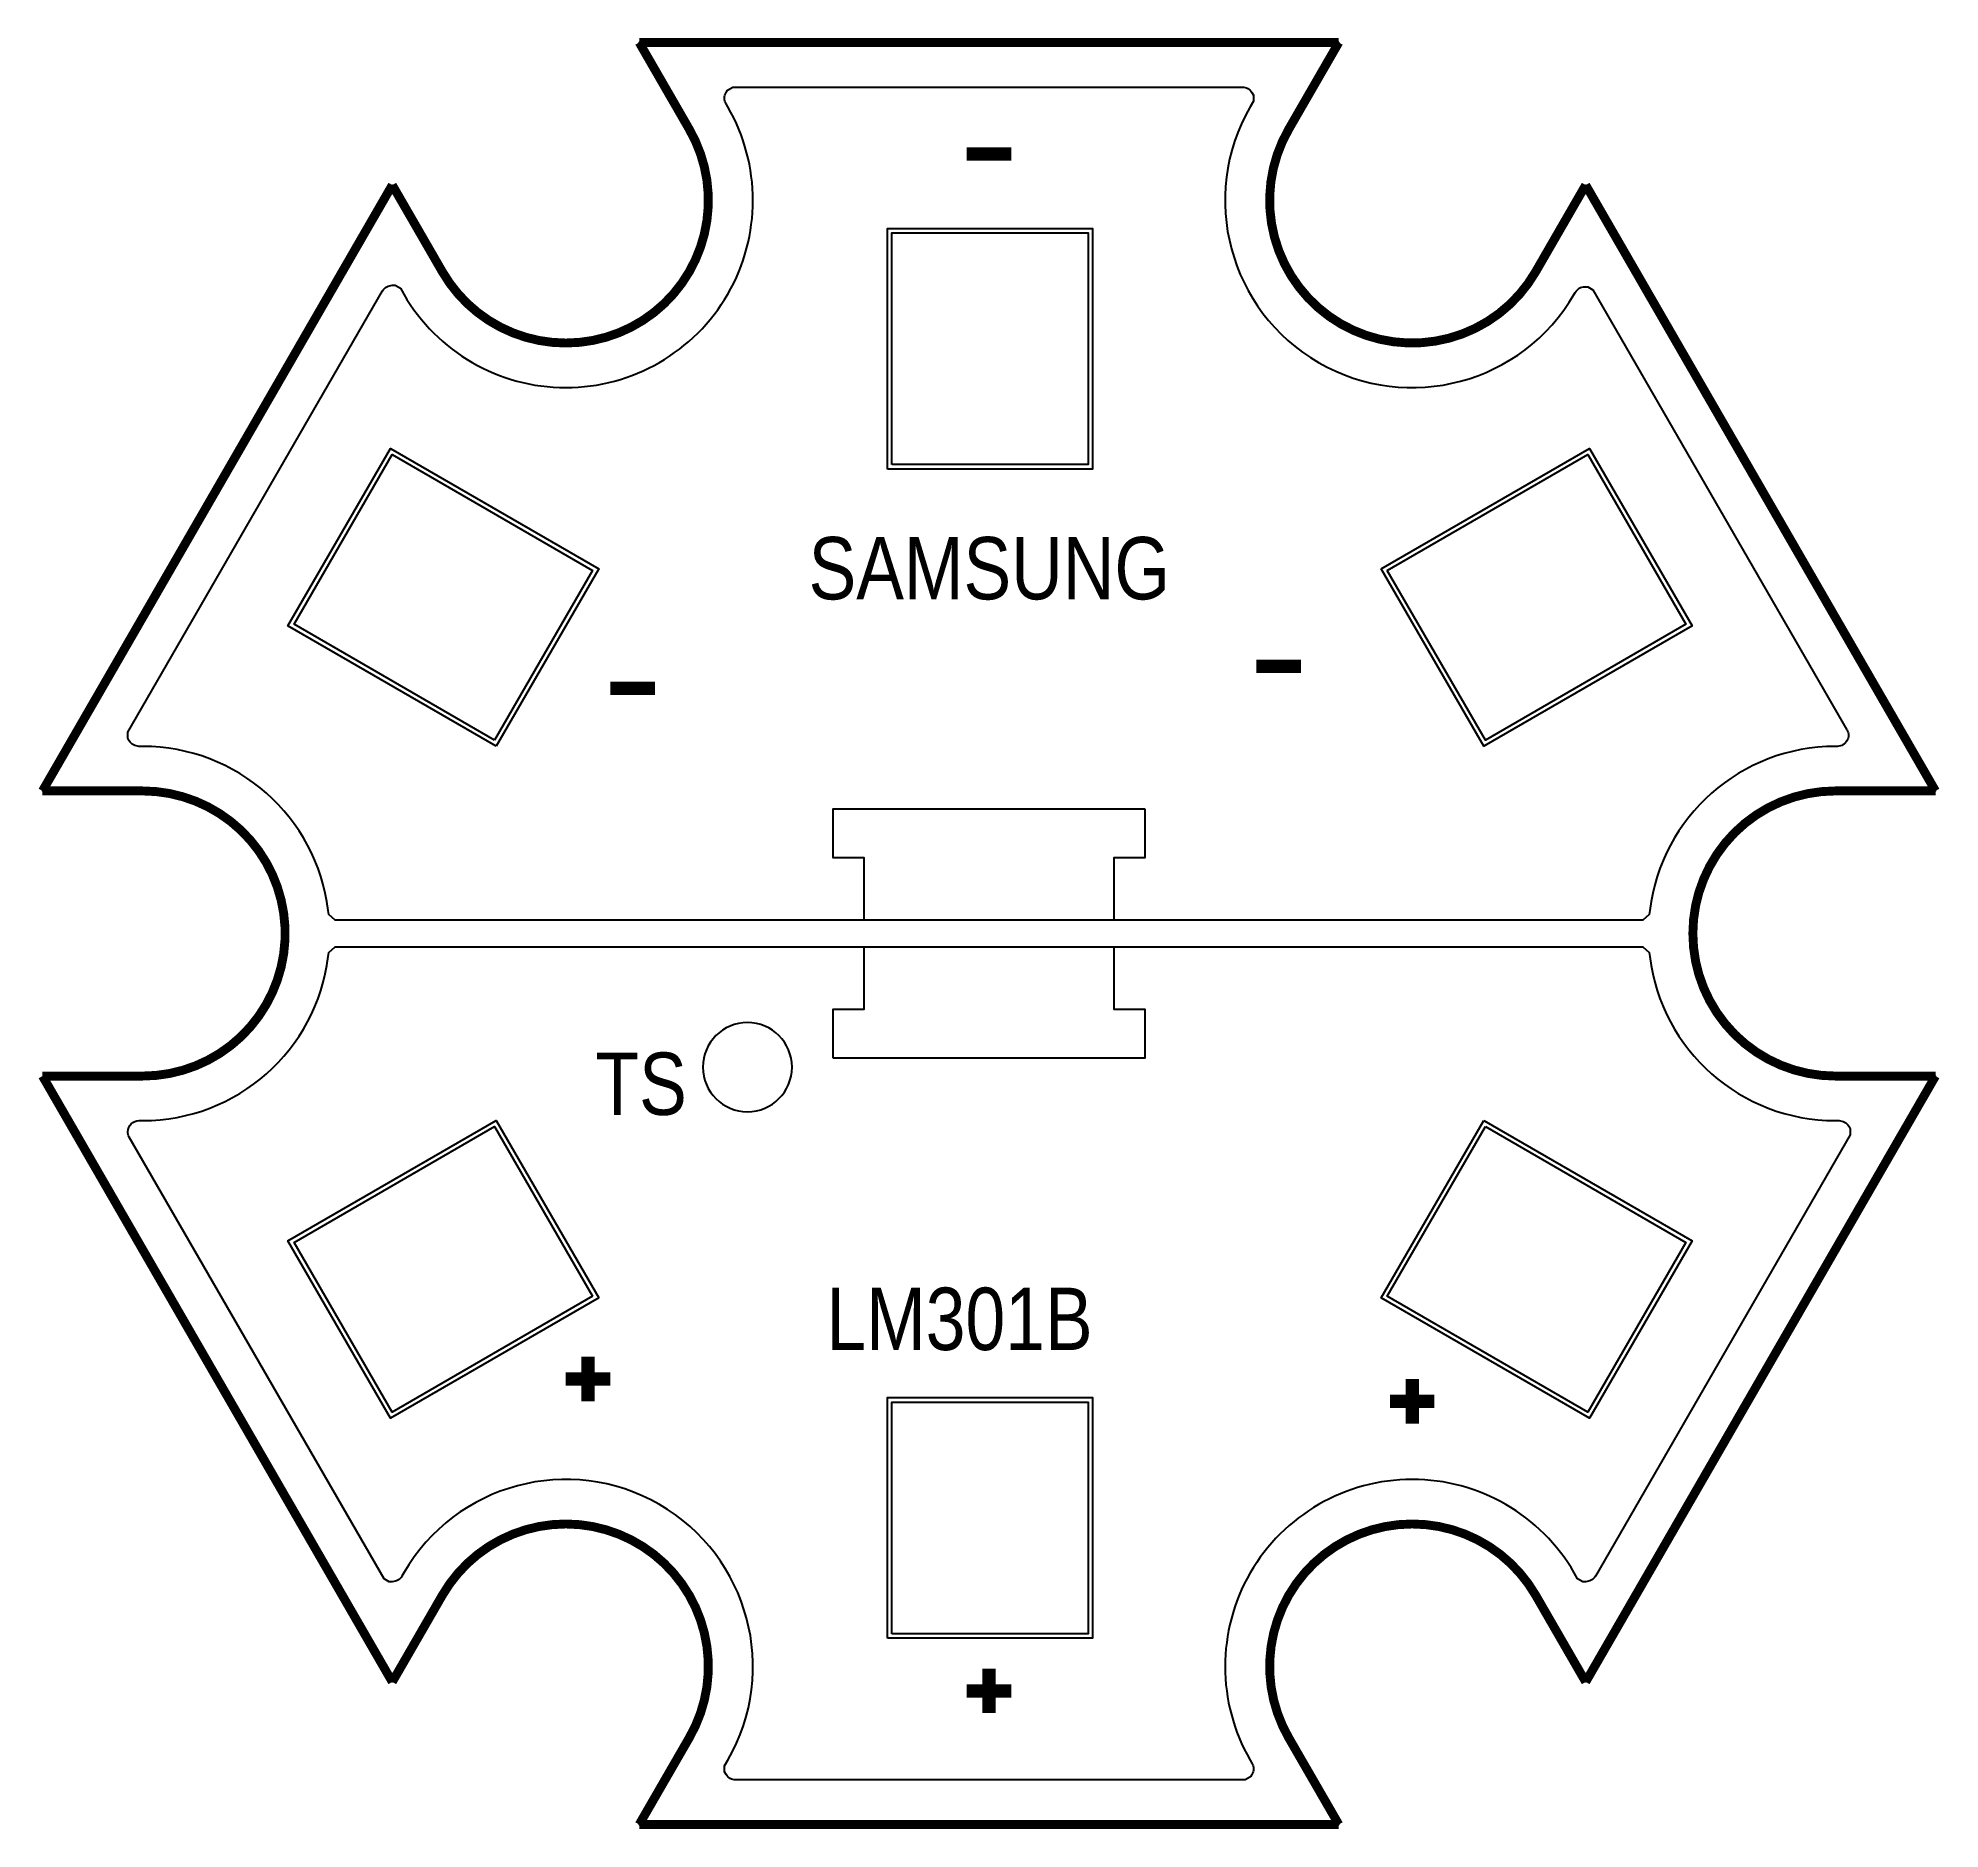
# Model space of a CAD drawing. Extents: x -10.7 to 10.7, y -10.1 to 10.1.
import ezdxf

# ---------------------------------------------------------------- set-up
doc = ezdxf.new("R2010")
doc.units = 0
for name, color, linetype in [('METC', 5, 'CONTINUOUS'), ('OUTLINE', 7, 'CONTINUOUS'), ('RESC', 3, 'CONTINUOUS'), ('SILKC', 1, 'CONTINUOUS'), ('TOP', 132, 'CONTINUOUS')]:
    doc.layers.add(name, color=color, linetype=linetype)

msp = doc.modelspace()

# ---------------------------------------------------------------- linework, layer by layer
at = {"layer": 'METC'}
for points in [[(-1.0888, 5.2626), (-1.0888, 7.8626), (1.1112, 7.8626), (1.1112, 5.2626)], [(-5.548395, 2.170562), (-7.800038, 3.470601), (-6.700005, 5.375838), (-4.448362, 4.075799)], [(4.470767, 4.075828), (6.722433, 5.375828), (7.822433, 3.470572), (5.570767, 2.170572)], [(1.75, 1.4), (1.75, 0.85), (1.4, 0.85), (1.4, 0.15), (-1.4, 0.15), (-1.4, 0.85), (-1.75, 0.85), (-1.75, 1.4)], [(-1.75, -1.4), (-1.75, -0.85), (-1.4, -0.85), (-1.4, -0.15), (1.4, -0.15), (1.4, -0.85), (1.75, -0.85), (1.75, -1.4)], [(-4.448362, -4.071999), (-6.700005, -5.372038), (-7.800038, -3.466801), (-5.548395, -2.166762)], [(5.570767, -2.166772), (7.822433, -3.466772), (6.722433, -5.372028), (4.470767, -4.072028)], [(-1.0888, -7.8587), (-1.0888, -5.2587), (1.1112, -5.2587), (1.1112, -7.8587)]]:
    msp.add_lwpolyline(points, close=True, dxfattribs=at)
msp.add_lwpolyline([(-2.211, -1.5, 1), (-3.2112, -1.5, 1)], format="xyb", close=True, dxfattribs=at)
at = {"layer": 'OUTLINE', "const_width": 0.1}
for points in [[(-3.9259, 10), (-3.3643, 9.0272)], [(-3.9259, 10), (3.926, 10)], [(3.926, 10), (3.3644, 9.0272)], [(-10.6232, 1.6), (-6.6972, 8.4)], [(-6.6972, 8.4), (-6.1356, 7.4272)], [(6.6973, 8.4), (6.1357, 7.4272)], [(10.6233, 1.6), (6.6973, 8.4)], [(-10.6232, 1.6), (-9.5, 1.6)], [(10.6233, 1.6), (9.5, 1.6)], [(-6.6972, -8.4), (-10.6232, -1.6)], [(-10.6232, -1.6), (-9.5, -1.6)], [(6.6973, -8.4), (10.6233, -1.6)], [(10.6233, -1.6), (9.5, -1.6)], [(-6.6972, -8.4), (-6.1356, -7.4272)], [(6.6973, -8.4), (6.1357, -7.4272)], [(-3.9259, -10), (-3.3643, -9.0272)], [(3.926, -10), (3.3644, -9.0272)], [(-3.9259, -10), (3.926, -10)]]:
    msp.add_lwpolyline(points, dxfattribs=at)
at = {"layer": 'OUTLINE'}
msp.add_lwpolyline([(-10.6232, -1.6), (-6.6972, -8.4), (-6.1356, -7.4272, -1), (-3.3643, -9.0272), (-3.9259, -10), (3.926, -10), (3.3644, -9.0272, -1), (6.1357, -7.4272), (6.6973, -8.4), (10.6233, -1.6), (9.5, -1.6, -0.999983), (9.5, 1.6), (10.6233, 1.6), (6.6973, 8.4), (6.1357, 7.4272, -1), (3.3644, 9.0272), (3.926, 10), (-3.9259, 10), (-3.3643, 9.0272, -1), (-6.1356, 7.4272), (-6.6972, 8.4), (-10.6232, 1.6), (-9.5, 1.6, -1.000017), (-9.5, -1.6)], format="xyb", close=True, dxfattribs=at)
at = {"layer": 'OUTLINE', "const_width": 0.1}
for points in [[(-6.1356, 7.4272, 1), (-3.3643, 9.0272)], [(3.3644, 9.0272, 1), (6.1357, 7.4272)], [(-9.5, -1.6, 1.000017), (-9.5, 1.6)], [(9.5, 1.6, 0.999983), (9.5, -1.6)], [(-3.3643, -9.0272, 1), (-6.1356, -7.4272)], [(6.1357, -7.4272, 1), (3.3644, -9.0272)]]:
    msp.add_lwpolyline(points, format="xyb", dxfattribs=at)
at = {"layer": 'RESC'}
for points in [[(-1.1388, 5.2126), (-1.1388, 7.9126), (1.1612, 7.9126), (1.1612, 5.2126)], [(-5.530095, 2.10226), (-7.86834, 3.452301), (-6.718305, 5.44414), (-4.38006, 4.094099)], [(4.402466, 4.094129), (6.740734, 5.444129), (7.890734, 3.452271), (5.552466, 2.102271)], [(1.75, 1.4), (1.75, 0.85), (1.4, 0.85), (1.4, 0.15), (-1.4, 0.15), (-1.4, 0.85), (-1.75, 0.85), (-1.75, 1.4)], [(-1.75, -1.4), (-1.75, -0.85), (-1.4, -0.85), (-1.4, -0.15), (1.4, -0.15), (1.4, -0.85), (1.75, -0.85), (1.75, -1.4)], [(-4.38006, -4.090299), (-6.718305, -5.44034), (-7.86834, -3.448501), (-5.530095, -2.09846)], [(5.552466, -2.098471), (7.890734, -3.448471), (6.740734, -5.440329), (4.402466, -4.090329)], [(-1.1388, -7.9087), (-1.1388, -5.2087), (1.1612, -5.2087), (1.1612, -7.9087)]]:
    msp.add_lwpolyline(points, close=True, dxfattribs=at)
msp.add_lwpolyline([(-2.211, -1.5, 1), (-3.2112, -1.5, 1)], format="xyb", close=True, dxfattribs=at)
at = {"layer": 'SILKC', "const_width": 0.15}
for points in [[(-0.25, 8.75), (0.25, 8.75)], [(3, 3), (3.5, 3)], [(-4.25, 2.75), (-3.75, 2.75)], [(-4.5, -4.75), (-4.5, -5.25)], [(-4.75, -5), (-4.25, -5)], [(4.75, -5), (4.75, -5.5)], [(4.5, -5.25), (5, -5.25)], [(0, -8.25), (0, -8.75)], [(-0.25, -8.5), (0.25, -8.5)]]:
    msp.add_lwpolyline(points, dxfattribs=at)
at = {"layer": 'TOP'}
for points in [[(-9.6655, 2.2585), (-6.8054, 7.2123, -0.267809), (-6.6972, 7.2748), (-6.6637, 7.2748), (-6.6058, 7.2414), (-6.5687, 7.1772, 1), (-2.9312, 9.2772), (-2.9515, 9.3124, -0.267955), (-2.9516, 9.4374), (-2.9348, 9.4665), (-2.8769, 9.4999), (2.8434, 9.4999, -0.267683), (2.9516, 9.4375), (2.9683, 9.4085), (2.9684, 9.3416), (2.9313, 9.2772, 1), (6.5687, 7.177), (6.5688, 7.1772), (6.5797, 7.1959, -0.26747), (6.6879, 7.2581), (6.7214, 7.258), (6.7791, 7.2246), (9.6296, 2.2876, -0.002059), (9.6301, 2.2867, -0.568787), (9.5235, 2.1001), (9.5, 2.1001, 0.378375), (7.416, 0.2595), (7.4101, 0.2126), (7.3392, 0.15), (-7.3393, 0.15), (-7.4101, 0.2126), (-7.416, 0.2596, 0.378353), (-9.4999, 2.1001), (-9.5405, 2.1001, -0.267862), (-9.6487, 2.1626), (-9.6655, 2.1916)], [(-2.9683, -9.3416), (-2.9312, -9.2772, 1), (-6.5687, -7.1772), (-6.5891, -7.2124, -0.267837), (-6.6973, -7.2749), (-6.7308, -7.2749), (-6.7887, -7.2414), (-9.6488, -2.2876, -0.001888), (-9.6493, -2.2868, -0.129712), (-9.6655, -2.2251, -0.414214), (-9.5405, -2.1001), (-9.4999, -2.1001, 0.378371), (-7.4159, -0.2595), (-7.4101, -0.2126), (-7.3392, -0.15), (7.3392, -0.15), (7.4101, -0.2126), (7.416, -0.2595, 0.378375), (9.5, -2.1001), (9.5406, -2.1001, -0.267862), (9.6488, -2.1626), (9.6656, -2.1916), (9.6656, -2.2585), (6.8055, -7.2123, -0.267809), (6.6973, -7.2748), (6.6638, -7.2748), (6.6059, -7.2414), (6.5688, -7.1772, 0.267949), (4.7501, -6.1271), (4.75, -6.1271, 0.577334), (2.9313, -9.2772), (2.9516, -9.3124, -0.267955), (2.9517, -9.4374), (2.9349, -9.4665), (2.877, -9.4999), (-2.8433, -9.4999, -0.267683), (-2.9515, -9.4375), (-2.9682, -9.4085)]]:
    msp.add_lwpolyline(points, format="xyb", close=True, dxfattribs=at)
for points in [[(-1.0888, 5.2626), (-1.0888, 7.8626), (1.1112, 7.8626), (1.1112, 5.2626)], [(-5.548395, 2.170562), (-7.800038, 3.470601), (-6.700005, 5.375838), (-4.448362, 4.075799)], [(4.470767, 4.075828), (6.722433, 5.375828), (7.822433, 3.470572), (5.570767, 2.170572)], [(1.75, 1.4), (1.75, 0.85), (1.4, 0.85), (1.4, 0.15), (-1.4, 0.15), (-1.4, 0.85), (-1.75, 0.85), (-1.75, 1.4)], [(-1.75, -1.4), (-1.75, -0.85), (-1.4, -0.85), (-1.4, -0.15), (1.4, -0.15), (1.4, -0.85), (1.75, -0.85), (1.75, -1.4)], [(-4.448362, -4.071999), (-6.700005, -5.372038), (-7.800038, -3.466801), (-5.548395, -2.166762)], [(5.570767, -2.166772), (7.822433, -3.466772), (6.722433, -5.372028), (4.470767, -4.072028)], [(-1.0888, -7.8587), (-1.0888, -5.2587), (1.1112, -5.2587), (1.1112, -7.8587)]]:
    msp.add_lwpolyline(points, close=True, dxfattribs=at)

# ---------------------------------------------------------------- texts
at = {"layer": 'SILKC', "width": 0.857143}
for s, p in [('SAMSUNG', (-2.025, 3.75)), ('TS', (-4.417, -2.0364)), ('LM301B', (-1.825, -4.675))]:
    msp.add_text(s, height=0.7, dxfattribs=at).set_placement(p)

doc.saveas('drawing.dxf')
